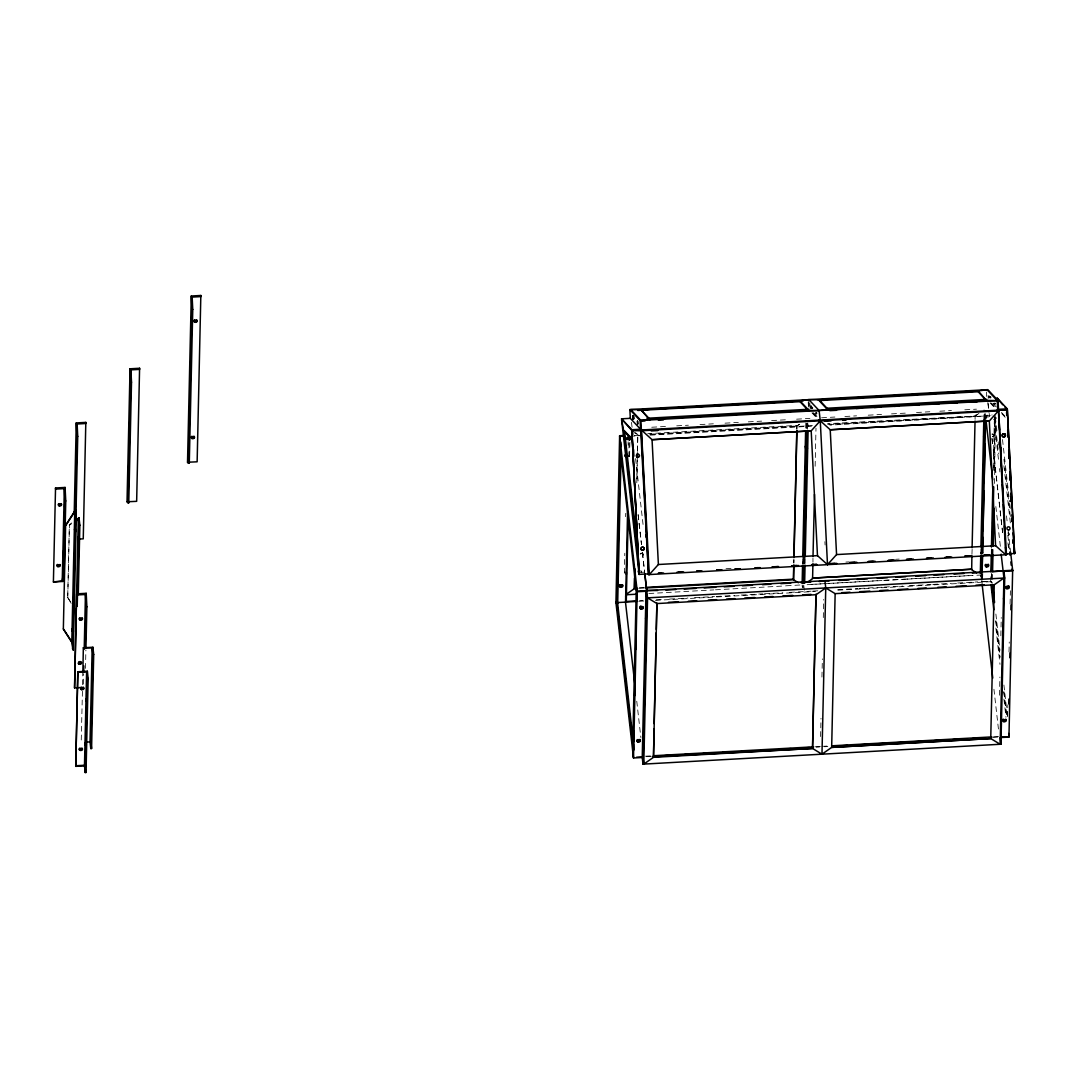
<?xml version="1.0" encoding="UTF-8"?>
<svg xmlns="http://www.w3.org/2000/svg" width="1068" height="1068" viewBox="0 0 1068 1068"><rect width="100%" height="100%" fill="white"/><g stroke="black" fill="none" stroke-linecap="round" stroke-linejoin="round"><path stroke-width="0.75" stroke-dasharray="5 3.75" d="M811.146 408.523L810.959 405.853M811.934 408.47L811.894 407.001M995.723 403.33L994.081 404.091L993.934 403.143M71.142 603.313L67.698 597.386L69.34 524.655L71.77 522.96M67.765 597.987L69.42 525.256L71.956 523.494M82.436 691.263L81.208 741.779M82.583 684.655L82.743 674.162M83.424 684.134L83.651 674.175M85.48 668.381L85.894 650.078M624.339 573.209L624.793 553.264M625.621 516.685L625.701 513.361M628.158 445.209L628.117 441.832M628.852 456.744L629.012 441.177M629.573 456.089L629.92 441.231M636.808 478.878L637.262 459.04M637.449 450.776L637.823 434.235L635.14 432.607M636.808 482.789L637.329 459.64M637.516 451.377L637.823 434.235M793.804 562.622L793.871 559.312M796.835 428.695L796.915 425.384L647.769 433.688M793.871 563.223L793.938 559.912M796.902 429.296L796.915 425.384M802.602 563.504L802.709 558.551M805.673 428.041L805.793 423.088M803.323 563.25L803.43 558.257M806.38 428.588L806.487 423.609M803.51 563.557L803.617 558.591M804.191 563.423L804.311 558.471M807.261 427.961L807.381 423.008M804.297 563.851L804.444 557.202M807.341 429.202L807.088 422.968M805.098 563.463L805.205 558.511M812.962 562.155L812.962 558.244M815.138 466.262L815.992 428.228M820.598 736.546L821.012 718.364M821.946 677.072L822.36 658.903M823.295 617.598L823.708 599.428M971.947 554.359L972.16 548.338M975.084 419.377L975.097 415.465L977.514 413.77M980.784 553.584L980.891 548.632M983.815 419.777L984.042 409.872M981.505 553.331L981.612 548.338M984.549 418.669L984.669 413.69M981.238 573.463L981.051 581.713L990.663 581.793L991.545 582.727M981.679 553.638L981.799 548.672M984.723 419.831L984.496 413.863M982.293 553.277L982.413 548.298M985.35 418.629L985.457 413.65M982.013 573.876L981.826 582.193L982.093 574.023M982.467 553.932L982.587 548.939M985.524 419.283L985.604 415.959L829.863 425.144M982.587 552.543L982.653 549.232M982.667 576.56L982.747 573.236M983.201 553.277L983.308 548.298M986.258 418.629L986.325 415.305L992.159 414.985M990.663 581.793L990.85 573.529M991.291 553.705L991.411 548.752M993.24 467.811L994.335 419.898M991.558 573.356L991.371 581.659L992.332 582.687M991.905 554.452L992.132 548.418M993.908 470.28L995.149 415.425M991.611 579.417L991.731 574.464M992.185 554.626L992.332 548.004M994.094 470.294L995.029 428.962L994.415 416.6M992.412 579.377L992.519 574.41M992.973 554.572L993.12 547.964M994.588 483.484L995.296 418.429M999.488 695.228L999.902 677.059M1000.836 635.767L1001.25 617.584M1007.551 716.414L1007.818 704.84M1009.02 651.934L1009.247 642.015M1010.101 603.981L1010.408 590.751M812.721 408.617L812.708 407.282M810.906 405.787L811.012 408.63M624.767 571.967L624.7 572.822M981.118 554.118C979.917 552.503 982.84 550.781 982.64 552.837M816.726 412.528L816.7 413.97L816.726 412.595M816.7 413.97C816.993 411.193 815.925 416.066 815.939 412.649M804.685 563.21C805.352 561.381 802.095 561.434 802.882 563.223M804.524 561.942L804.484 563.383M995.67 404.011L995.536 403.13M796.982 425.985L799.518 424.223L796.982 425.985L649.491 434.195M650.011 435.157L811.533 426.172M978.969 413.409L975.164 416.066L827.673 424.276M977.701 414.291L975.164 416.066L827.607 423.676M994.081 404.091L994.134 403.117M651.734 427.24L666.726 426.412M676.712 425.852L688.366 425.197M700.021 424.557L713.344 423.809M725.012 423.168L738.322 422.421M748.321 421.86L761.644 421.126M771.63 420.565L786.622 419.737M796.608 419.177L809.931 418.429M821.586 417.788L834.909 417.041M844.908 416.493L856.563 415.839M868.217 415.185L881.541 414.451M891.526 413.89L906.518 413.062M916.504 412.502L929.827 411.754M939.827 411.207L951.481 410.553M964.805 409.818L976.459 409.164M634.232 435.517L639.238 435.237M650.893 434.596L812.414 425.598M829.075 424.677L990.37 415.692M630.027 436.265L640.026 435.717M988.581 416.921L985.657 417.081L985.604 415.959L985.978 419.257M995.83 428.922L995.029 428.962L998.58 460.321M641.201 572.328L644.111 572.168M726.026 568.737L731.019 568.456M845.896 562.062L849.234 561.888M895.878 559.285L899.203 559.098M639.305 587.734L644.284 587.453M639.372 588.334L644.351 588.054M811.159 584.396L877.762 580.685M884.424 580.311L901.072 579.39M902.74 579.297L972.681 575.398M648.85 593.514L713.825 589.896M715.48 589.803L785.461 585.905M786.181 585.785L802.829 584.85L803.163 587.76M882.008 580.538L803.71 584.89L804.311 590.217M883.663 580.445L905.33 579.243M906.986 579.15L980.29 575.065L980.744 579.056M639.599 600.723L642.936 600.536M656.259 599.802L662.934 599.428M669.596 599.055L687.912 598.04M694.574 597.666L714.572 596.558M716.241 596.465L734.557 595.437M741.232 595.063L762.886 593.861M764.555 593.768L782.871 592.753M789.532 592.38L811.119 591.178M812.788 591.085L817.781 590.804M837.779 589.696L857.764 588.575M859.433 588.481L882.755 587.186M884.424 587.093L902.74 586.078M909.415 585.705L931.069 584.503M932.738 584.41L951.054 583.382M957.729 583.021L977.714 581.9M982.56 581.539L991.371 581.659L835.283 590.35M638.798 601.284L643.79 601.017M655.445 600.363L815.311 591.458M645.446 756.184L652.107 755.824M815.378 746.732L820.371 746.452M821.96 746.358L828.621 745.998M993.547 736.813L998.553 736.533M646.3 756.665L651.306 756.384M816.152 747.2L819.49 747.026M824.483 746.746L827.82 746.559M992.666 737.374L999.328 737.013M634.205 432.607L637.89 434.85M992.813 403.25L996.23 406.895M1001.437 412.408L1004.841 416.026M1001.771 413.663L1005.175 417.281M990.917 402.876L995.483 407.722M990.143 402.943L995.776 408.937M813.549 412.769L816.94 416.373M812.735 412.795L817.3 417.641M811.96 412.862L816.473 417.655M982.693 552.023L982.827 552.757M981.105 552.103L981.318 554.038M802.922 562.022L803.109 563.557M67.698 597.386L71.049 602.659M815.899 414.01L815.725 412.675M812.615 408.577L812.494 407.202M811.813 408.617L811.693 407.242L811.813 408.577M1002.505 439.535L1009.554 501.88M1009.741 503.522L1010.675 511.719M1003.947 459.267L1010.635 518.941M1003.893 465.741L1010.608 525.176M995.336 417.067L997.192 433.541M998.126 441.778L998.5 445.076M1006.51 515.884L1007.431 524.121M1008.179 530.716L1010.608 552.129M994.588 418.242L998.62 453.673M1007.858 535.509L1009.727 552.036M999.514 468.572L999.888 471.882M1007.912 542.851L1008.846 551.101M988.047 403.49L988.981 411.741M989.168 413.396L989.542 416.694M991.972 438.16L992.532 443.113M993.28 449.708L1002.612 532.264M987.873 402.543L988.995 412.422M991.972 438.774L992.532 443.714M993.267 450.296L1002.585 532.652M995.843 506.539L1000.502 547.71M995.883 614.047L999.982 650.359M1003.907 685.015L1007.458 716.388M995.83 620.695L999.942 657.007M1003.853 691.663L1006.657 716.428M995.843 621.189L999.942 657.421M1003.853 692.011L1006.643 716.708M995.883 628.037L999.995 664.376M1003.92 699.059L1005.976 717.229M982.253 578.883L981.799 574.891L981.011 574.931L981.505 579.283M993.934 689.247L998.593 730.419M807.902 423.689L808.209 426.346M806.313 423.782L806.62 426.439M802.108 584.984L802.415 587.64M631.508 422.381L632.069 427.32M635.607 458.613L643.43 527.779M638.183 514.856L641.534 544.493M642.469 552.73L644.698 572.488M638.077 514.549L641.441 544.279M642.375 552.543L644.618 572.355M636.755 701.222L640.867 737.547M990.009 396.348L990.103 397.883M629.132 456.517L628.999 455.515L628.932 456.396M982.066 553.171L981.919 552.103L982.093 553.598M990.837 396.642L990.904 397.843M990.717 398.004L990.637 396.442M803.897 563.263L803.71 561.982L803.91 563.517M981.879 553.665L981.892 552.063L981.906 554.078M989.889 397.656L989.849 396.482M989.101 397.696L989.101 395.841L989.315 397.937M988.114 395.494L988.26 398.404M986.391 392.063L986.618 396.428M824.896 541.676L825.07 544.974M809.878 403.344L810.171 409.178M808.917 401.208L809.237 407.575M808.209 401.982L808.503 407.816M811.907 407.335L811.934 408.43M803.697 563.423L803.697 562.048L803.683 563.183M995.937 417.935A1.575 1.188 1.3 0 1 993.454 419.23M1007.925 533.279A1.575 1.188 1.3 0 1 1008.072 535.575M995.95 417.414A1.575 1.188 1.3 0 1 994.602 419.003M1007.938 532.758A1.575 1.188 1.3 0 1 1008.085 535.055M640.48 554.025A1.575 1.188 1.3 0 1 642.696 553.905A1.575 1.188 1.3 0 1 642.883 555.587A1.575 1.188 1.3 0 1 640.666 555.72M640.146 554.065A1.575 1.188 1.3 0 1 642.242 553.171A1.575 1.188 1.3 0 1 643.056 554.906A1.575 1.188 1.3 0 1 640.68 555.186M992.025 433.915A1.575 1.188 1.3 0 1 994.134 435.117A1.575 1.188 1.3 0 1 991.892 436.118M992.012 434.436A1.575 1.188 1.3 0 1 994.121 435.624A1.575 1.188 1.3 0 1 991.878 436.625M640.8 570.619A1.575 1.188 1.3 0 1 640.68 572.515M640.787 571.14A1.575 1.188 1.3 0 1 640.974 572.822M811.667 406.094L811.667 406.761L811.667 406.094M994.935 403.37L994.895 404.038L994.935 403.37M994.869 404.051L994.735 403.17L994.869 404.051"/><path stroke-width="1.5" d="M78.405 539.073L78.191 536.63L78.405 539.073L83.251 538.846L85.814 422.394L76.269 422.928L74.186 514.349M984.496 436.385L984.643 436.238M1004.08 515.283L1004.24 515.15M53.4 581.98L55.536 487.969L65.081 487.449L65.762 500.932L64.107 573.649L62.945 581.446L53.4 581.98L62.251 580.845L63.306 573.703L64.961 500.972L64.334 488.61L55.589 489.104L55.536 487.969M62.251 580.845L64.334 488.61M62.945 581.446L63.052 576.506M63.546 555.066L63.653 550.113M64.627 507.233L64.707 503.936M64.774 500.638L65.081 487.449M71.783 642.269L63.346 628.959L65.615 525.469L75.494 509.89L76.322 517.152L73.305 650.132L71.783 642.269L74.747 511.799L65.615 525.469M75.134 511.318L75.468 496.5M76.148 466.836L76.549 448.72M76.963 430.591L77.123 423.996L85.867 423.515L85.814 422.394M75.227 512.28L76.949 436.411L76.269 422.928M72.531 648.93L75.494 518.447L74.747 511.799M75.307 518.207L75.494 509.89M75.828 520.476L77.737 436.371L77.123 423.996M83.344 687.458L74.52 687.859L78.298 519.061L75.761 520.837M74.6 687.939L76.656 593.848L86.201 593.314L86.882 606.811L85.934 648.409M77.43 588.815L77.497 585.504M78.511 540.982L78.578 537.685M78.925 522.839L79.032 517.887L75.401 520.423M77.216 606.41L79.045 525.71L78.298 519.061M78.284 594.422L79.86 525.149L79.032 517.887M75.735 766.357L77.79 671.745L87.336 671.211L88.163 678.474L86.027 772.471L85.226 772.524L84.479 765.863L86.615 671.865L77.857 672.346L75.735 766.357L84.479 765.863M82.85 673.12L83.344 647.769L92.889 647.248L93.704 654.497L91.581 748.508L90.78 748.548L90.032 741.9L92.168 647.889L83.344 647.769M83.691 672.506L83.838 665.871M84.212 649.264L85.453 594.489L76.709 594.969M85.974 603.206L86.201 593.314M85.133 648.45L86.081 606.851L85.453 594.489M85.987 730.579L86.067 727.281M87.042 684.401L87.336 671.211M85.226 772.524L87.362 678.514L86.615 671.865M91.314 716.508L91.394 713.21M92.369 670.33L92.475 665.377M92.742 653.843L92.889 647.248M90.78 748.548L92.916 654.537L92.168 647.889M130.897 369.875L131.511 382.237L128.774 502.761L127.986 502.801L127.025 501.773L130.042 368.794L139.588 368.26L139.641 369.381L130.897 369.875L130.63 381.423M128.494 475.434L128.868 458.933M129.548 429.243L129.962 411.1M127.986 502.801L130.723 382.277L130.042 368.794M127.025 501.773L136.651 501.333L139.588 368.26M188.475 463.272L187.514 462.244L191.292 296.01L200.837 295.476L200.891 296.61L192.147 297.091L188.475 463.272L189.276 463.232L192.761 309.453L192.147 297.091M200.837 295.476L197.139 461.803L187.514 462.244M624.006 435.477L619.627 435.717L615.929 602.566L616.89 603.58L632.857 744.65M633.364 742.193L617.678 603.54L616.797 602.606L616.944 595.997M617.704 562.956L617.998 549.74M618.786 515.043L619.093 501.84M619.841 468.799L620.134 455.582M621.055 454.728L617.678 603.54L616.89 603.58L620.375 449.815L619.694 436.331L624.473 436.064M616.797 602.606L625.554 602.112L627.57 512.907M629.226 440.23L629.292 436.919L629.666 440.23M628.184 517.219L626.275 601.471L625.474 602.032L634.886 684.695M641.387 430.778L640.92 420.458L630.654 409.538L640.88 409.738L799.972 400.874L808.836 399.619L819.103 410.539L820.264 420.792L811.199 430.871L652.054 439.669L658.382 564.505L649.317 574.571L648.636 573.85L639.091 574.384L631.856 430.524L1007.311 409.671L1007.177 415.545M634.566 578.095L634.405 588.615L626.796 593.928M637.302 457.384L637.369 454.087M634.859 568.777L634.405 588.615L637.716 588.428M637.369 457.998L637.476 453.032M633.431 757.372L632.75 743.889L636.234 590.123L620.375 449.815L621.175 449.775M633.578 742.193L633.845 730.619M634.632 695.895L634.939 682.666M635.687 649.598L635.981 636.368M636.768 601.644L637.035 590.07L636.234 590.123L637.196 591.138L633.498 757.986L642.242 757.492L646.02 591.258L637.276 591.752L619.627 435.717M1010.608 552.129L1012.718 570.846L1003.973 571.327L1004.721 577.988L1000.943 744.222L643.003 764.141L646.767 597.906L646.02 591.258M1001.157 554.172L1003.92 578.028L1000.155 744.262L990.744 738.562L831.665 747.413L821.973 754.182L812.574 748.481L653.482 757.332L643.79 764.101L647.568 597.866L644.885 574.143M656.299 629.426L656.9 602.966L653.482 757.332L654.057 728.63M654.163 723.663L656.233 632.723M798.423 582.741L793.497 579.75L793.724 565.92M793.911 557.656L796.808 430.351M793.831 564.879L793.497 579.75L646.006 587.961M794.018 556.615L796.875 430.951M802.148 583.328L802.562 565.159M802.749 556.895L805.606 431.352M803.056 583.382L803.47 565.199M803.657 556.949L806.5 431.392M803.737 583.248L803.857 578.282M804.751 538.646L804.898 532.038M805.806 492.388L805.993 484.124M806.887 444.475L807.048 437.867M803.87 582.14L804.257 565.519M804.444 557.202L807.315 430.858M804.645 583.288L805.058 565.119M805.245 556.855L808.089 431.312M812.922 563.811L812.588 578.696L807.515 582.234M813.002 556.602L814.497 494.364M812.508 747.88L815.992 594.115L812.574 748.481L653.416 756.731M821.973 754.182L825.751 587.947L824.923 580.685L819.116 581.539M971.907 556.001L971.68 569.831L976.593 572.822M972.094 547.737L975.044 421.032M980.331 573.409L980.744 555.24M980.931 546.976L983.815 419.777M982.026 530.048L982.106 526.724M983.081 483.51L983.201 478.517M984.175 435.303L984.255 431.979M981.238 573.463L981.639 555.28M981.839 547.03L984.723 419.831M982.053 572.221L982.426 555.6M982.627 547.283L982.854 537.311M983.001 530.663L983.908 490.759M984.095 482.456L984.963 444.221M985.15 435.904L985.484 420.939M982.133 572.368L982.507 555.841M982.693 547.59L985.577 420.378M990.89 571.874L991.264 555.36M991.451 547.096L992.799 487.622M991.638 570.018L991.758 565.039M992.693 523.48L992.813 518.487M991.798 571.153L992.185 554.626M992.372 546.349L993.721 486.834M992.599 571.113L992.973 554.572M993.16 546.309L994.028 508.275M997.752 410.94L997.272 400.607L987.019 389.7L978.154 390.955L819.063 399.819L808.836 399.619M1003.853 576.319L1003.973 571.327M1008.739 704.012L1008.846 699.059M1009.794 657.755L1009.901 652.802M1010.875 609.841L1010.982 604.889M1000.943 744.222L1000.195 737.574L1008.953 737.08L1012.651 570.245L1011.69 569.217M984.496 436.198L984.669 436.425M75.494 518.447L76.322 517.152M817.42 555.587L827.5 564.652L836.564 554.586L995.656 545.721L1005.682 554.733L998.433 410.873L996.911 410.139M997.005 410.993L997.752 410.152M827.5 564.652L820.264 420.792L830.29 429.803L989.369 420.952L998.433 410.873M79.045 525.71L79.86 525.149M1003.106 570.766L992.305 571.887M647.568 597.866L656.967 603.567L816.059 594.716L825.751 587.947L835.149 593.648L994.241 584.797L1003.92 578.028M640.92 420.458L649.785 419.203L808.876 410.339L819.103 410.539L827.967 409.284L987.046 400.42L997.272 400.607M649.317 574.571L641.401 429.99L642.135 429.883M820.317 419.964L818.729 420.058M192.761 309.453L191.973 309.506L191.292 296.01M130.723 382.277L131.511 382.237M76.949 436.411L77.737 436.371M630.307 418.336L621.549 418.816L631.815 429.723L640.56 429.243L630.307 418.336L629.866 409.591L987.82 389.66L998.073 400.567L998.513 409.311L1007.257 408.83L1014.6 553.531L1005.001 554.012L1005.682 554.733M641.548 409.792L649.878 409.324M656.54 408.964L669.863 408.216M676.538 407.842L688.192 407.202M696.523 406.734L708.191 406.08M714.852 405.72L726.507 405.066M734.837 404.598L746.505 403.958M753.167 403.584L764.821 402.93M773.152 402.462L784.82 401.822M791.481 401.448L803.149 400.794M818.061 399.966L823.054 399.686M829.729 399.312L841.384 398.671M849.714 398.204L859.713 397.643M868.044 397.189L879.698 396.535M888.029 396.068L898.028 395.52M908.027 394.96L918.013 394.399M926.343 393.945L936.342 393.384M946.341 392.824L956.341 392.276M964.658 391.809L976.326 391.155M808.917 411.14L800.012 401.675L637.796 410.459M978.195 391.756L978.154 390.955L987.086 401.221L978.195 391.756L819.103 400.607L819.063 399.819L827.967 409.284M646.981 418.269L808.583 409.271M826.832 408.256L986.765 399.352M629.866 409.591L640.119 420.498L998.073 400.567M836.284 409.605L842.919 409.244M856.176 408.497L861.142 408.23M874.398 407.482L881.033 407.122M894.29 406.374L899.256 406.107M914.181 405.266L919.147 404.999M932.404 404.251L939.039 403.891M952.296 403.143L957.262 402.863M970.518 402.129L977.153 401.755M641.694 421.139L645.032 420.952M658.355 420.218L663.348 419.938M829.876 410.659L836.538 410.299M621.549 418.816L631.909 430.578L641.281 430.764L648.53 574.611L1006.47 554.692L998.607 410.165L1007.364 409.685L1014.6 553.531L1013.986 548.592M641.281 430.764L999.234 410.833M651.186 430.938L657.848 430.578M824.362 421.299L831.038 420.925M842.692 420.285L846.03 420.098M836.564 554.586L830.223 429.75L989.369 420.952M641.401 429.99L652.107 439.722L811.199 430.871L817.474 555.64L658.382 564.505M64.961 500.972L65.762 500.932M63.306 573.703L64.107 573.649M658.342 573.209L661.679 573.022M678.34 572.088L681.664 571.914M696.67 571.073L699.994 570.886M716.655 569.965L719.992 569.778M734.984 568.937L738.308 568.75M754.969 567.829L758.307 567.642M773.299 566.801L778.292 566.534M791.628 565.786L796.621 565.506M811.613 564.678L816.606 564.398M829.863 563.664L834.856 563.383M849.861 562.542L854.854 562.262M868.177 561.528L873.183 561.247M888.175 560.406L893.168 560.139M906.492 559.392L911.498 559.111M926.49 558.284L931.483 558.003M946.475 557.162L949.812 556.975M964.805 556.148L969.797 555.867M984.789 555.04L988.127 554.853M658.636 573.289L663.629 573.009M676.952 572.274L683.613 571.901M696.937 571.153L701.93 570.886M716.908 570.045L721.915 569.765M735.225 569.03L740.231 568.75M755.21 567.909L760.216 567.629M771.87 566.988L778.532 566.614M791.842 565.88L798.504 565.506M811.827 564.758L816.833 564.478M830.143 563.744L836.805 563.37M850.128 562.622L856.79 562.262M868.444 561.608L875.106 561.234M888.429 560.5L895.091 560.126M906.745 559.472L913.407 559.111M926.73 558.364L933.392 557.99M945.046 557.349L951.708 556.975M965.031 556.228L971.693 555.867M983.348 555.213L990.009 554.839M86.081 606.851L86.882 606.811M645.94 587.36L793.431 579.15M637.196 591.138L1012.651 570.245M657.528 590.524L646.661 590.524L644.805 574.01M665.858 590.07L675.857 589.509M684.174 589.042L695.842 588.401M704.172 587.934L715.827 587.28M724.157 586.826L734.157 586.265M742.487 585.798L752.486 585.237M762.485 584.69L770.802 584.223M780.801 583.662L790.801 583.115M800.8 582.554L810.786 581.993M829.035 580.979L824.923 580.685M839.034 580.418L849.033 579.871M857.364 579.403L867.363 578.843M877.349 578.295L887.348 577.735M895.678 577.267L905.677 576.72M915.663 576.159L925.662 575.599M933.993 575.145L943.992 574.584M953.991 574.023L963.977 573.463M972.307 573.009L982.306 572.448M627.196 594.716L637.182 594.168M646.767 597.906L1004.721 577.988M636.274 600.91L626.275 601.471L625.674 596.144M635.46 601.471L625.554 602.112M668.501 602.325L678.447 601.778M688.393 601.217L696.67 600.763M708.271 600.109L716.561 599.655M726.507 599.095L734.784 598.627M744.73 598.08L754.675 597.519M764.621 596.972L772.898 596.505M782.844 595.957L792.79 595.397M802.735 594.849L811.026 594.382M841.717 592.687L849.995 592.219M859.94 591.672L869.886 591.111M879.832 590.564L888.109 590.097M898.055 589.549L908 588.989M917.946 588.441L926.223 587.974M937.824 587.333L946.115 586.866M956.06 586.319L965.993 585.758M975.938 585.211L984.229 584.743M92.916 654.537L93.704 654.497M87.362 678.514L88.163 678.474M85.654 742.14L90.032 741.9M75.654 765.743L85.2 765.222M632.75 743.889L633.551 743.849L633.858 750.03M653.776 755.73L813.709 746.826M831.959 745.811L991.892 736.907M636.608 757.199L642.976 756.852M652.962 756.291L656.299 756.104M664.616 755.637L676.284 754.996M684.601 754.529L694.6 753.968M702.918 753.514L714.572 752.86M722.903 752.393L732.902 751.845M741.219 751.378L752.873 750.724M761.204 750.27L771.203 749.709M779.52 749.242L791.174 748.601M799.505 748.134L809.491 747.573M837.806 745.998L847.792 745.437M857.791 744.89L867.777 744.329M876.107 743.862L887.762 743.221M896.092 742.754L906.078 742.193M914.408 741.739L926.063 741.085M934.393 740.618L944.379 740.071M952.709 739.603L964.364 738.949M972.694 738.495L982.68 737.935M1000.93 736.92L1008.953 737.08M1007.257 408.83L997.005 397.91L1002.745 404.772M1005.028 407.202L1007.364 409.685M1006.47 554.692L1005.522 547.403M995.59 545.668L989.315 420.885M820.224 401.795L828.007 410.072M808.876 410.339L799.972 400.874L800.012 401.675M631.308 438.094L624.513 430.858L636.742 539.14M631.909 430.578L639.145 574.437L621.589 419.617L623.712 430.898L631.655 439.335M648.53 574.611L640.653 430.097M188.395 462.284L189.276 463.232M127.893 501.826L128.774 502.761M74.52 608.626L76.202 611.296M72.477 642.883L63.346 628.959M626.369 571.941L626.395 574.451M1013.065 540.355L1013.425 543.639M1009.727 552.036L1010.101 555.333M1010.835 561.942L1011.209 565.239M986.031 420.378L992.759 479.839M994.241 584.797L990.744 738.562L831.665 747.413L835.149 593.648M992.519 584.329L994.575 602.486M991.731 584.383L993.774 602.539M991.037 585.09L993.827 609.868M982.093 583.929L992.746 678.073M637.489 545.708L637.863 548.992M623.712 430.898L637.262 550.674M643.136 758.293L643.79 764.101M642.242 757.492L643.003 764.141M615.862 601.952L633.498 757.986M90.913 742.701L91.581 748.508M72.651 644.338L73.305 650.132M85.694 769.574L86.027 772.471M1012.958 532.945L1013.692 542.437M1014.053 547.19L1014.547 553.531M79.152 537.858L79.139 539.714L78.939 537.631M1007.698 430.11L1008.032 436.759M1008.699 450.042L1009.113 458.346M1009.781 471.642L1010.208 479.946M1010.875 493.229L1011.289 501.533M1011.957 514.829L1012.29 521.464M1006.577 412.114L1006.75 415.439M1007.671 433.701L1007.832 437.012M1008.753 455.288L1008.926 458.599M1009.754 475.207L1010.008 480.186M1010.849 496.794L1011.089 501.773M1011.93 518.38L1012.09 521.705M1013.011 539.967L1013.185 543.292M999.114 420.084L999.608 430.017M1000.195 441.591L1000.689 451.51M1001.277 463.085L1001.771 473.004M1002.358 484.578L1002.852 494.497M1003.359 504.416L1003.933 515.991M1004.441 525.91L1005.015 537.484M1008.726 733.476L1008.873 736.479M640.119 420.498L640.56 429.243M632.643 431.258L632.803 434.583M633.551 449.535L633.885 456.169M631.815 429.723L639.105 574.424M620.788 442.045L621.015 446.678M1003.853 599.241C1003.867 603.994 1003.626 594.542 1003.64 599.335M646.38 536.216C646.34 540.595 646.193 531.557 646.153 535.976M86.294 744.036C86.254 748.441 86.134 739.416 86.067 743.795M74.84 530.369C74.787 534.627 74.667 525.75 74.613 530.008M83.317 687.311A1.575 1.015 -6.5 0 1 83.17 688.833A1.575 1.015 -6.5 0 1 80.888 688.753A1.575 1.015 -6.5 0 1 81.422 687.258M82.022 748.134A1.575 1.015 -6.5 0 1 81.809 749.589A1.575 1.015 -6.5 0 1 79.593 749.589A1.575 1.015 -6.5 0 1 79.82 748.134M627.503 439.575A1.575 1.188 1.3 0 1 627.397 437.88A1.575 1.188 1.3 0 1 629.613 437.827A1.575 1.188 1.3 0 1 629.719 439.509M82.223 617.931A1.575 1.015 -6.5 0 1 81.742 619.306A1.575 1.015 -6.5 0 1 79.646 619.24A1.575 1.015 -6.5 0 1 79.766 617.851M78.551 662.173A1.575 1.015 -6.5 0 1 80.941 661.84A1.575 1.015 -6.5 0 1 80.781 663.415A1.575 1.015 -6.5 0 1 78.458 663.201M61.13 503.602A1.575 1.015 -6.5 0 1 60.943 505.044A1.575 1.015 -6.5 0 1 58.727 505.071A1.575 1.015 -6.5 0 1 58.927 503.615M59.915 564.505A1.575 1.015 -6.5 0 1 59.434 565.88A1.575 1.015 -6.5 0 1 57.338 565.813A1.575 1.015 -6.5 0 1 57.458 564.425M987.78 564.371A1.575 1.015 -6.5 0 1 988.14 565.906A1.575 1.015 -6.5 0 1 985.737 566A1.575 1.015 -6.5 0 1 986.285 564.438M988.447 564.398A1.575 1.015 -6.5 0 1 986.805 565.72A1.575 1.015 -6.5 0 1 985.43 564.465M1009.02 586.786A1.575 1.015 -6.5 0 1 1007.311 588.161A1.575 1.015 -6.5 0 1 1006.123 586.746M1006.67 586.319A1.575 1.015 -6.5 0 1 1008.833 586.506M1005.575 719.311A1.575 1.015 -6.5 0 1 1005.495 720.833A1.575 1.015 -6.5 0 1 1003.199 720.78A1.575 1.015 -6.5 0 1 1003.72 719.271M639.318 739.537A1.575 1.015 -6.5 0 1 639.545 741.232A1.575 1.015 -6.5 0 1 637.062 740.832M637.049 740.364A1.575 1.015 -6.5 0 1 638.117 739.537M643.11 607.131A1.575 1.015 -6.5 0 1 641.601 608.52A1.575 1.015 -6.5 0 1 640.092 607.332A1.575 1.015 -6.5 0 1 642.402 606.571M621.883 584.743A1.575 1.015 -6.5 0 1 622.15 586.345A1.575 1.015 -6.5 0 1 619.694 586.252A1.575 1.015 -6.5 0 1 620.735 584.703M622.537 584.743A1.575 1.015 -6.5 0 1 620.735 586.092A1.575 1.015 -6.5 0 1 619.68 584.61M1008.779 586.959A1.575 1.015 -6.5 0 1 1005.909 586.879M1008.552 585.745A1.575 1.015 -6.5 0 1 1008.806 585.945M1005.976 719.431A1.575 1.015 -6.5 0 1 1004.187 720.54A1.575 1.015 -6.5 0 1 1002.905 719.338M643.029 607.078A1.575 1.015 -6.5 0 1 640.012 607.238M640.186 606.464A1.575 1.015 -6.5 0 1 640.76 606.05M640.026 739.537A1.575 1.015 -6.5 0 1 638.891 740.845A1.575 1.015 -6.5 0 1 636.995 740.231M639.118 572.595A1.575 1.188 1.3 0 1 639.251 570.392M626.382 456.583A1.575 1.188 1.3 0 1 626.529 454.22M625.354 456.597A1.575 1.188 1.3 0 1 626.515 454.741M196.619 319.893A1.575 1.015 -6.5 0 1 196.485 321.415A1.575 1.015 -6.5 0 1 194.202 321.334A1.575 1.015 -6.5 0 1 194.736 319.839M193.869 436.198A1.575 1.015 -6.5 0 1 193.962 437.693A1.575 1.015 -6.5 0 1 191.653 437.773A1.575 1.015 -6.5 0 1 191.96 436.265M72.33 628.745L72.544 631.495L72.33 628.745M73.131 628.692L73.345 631.455L73.131 628.692M76.763 597.76L76.976 600.51L76.763 597.76M85.253 742.767L85.467 745.517L85.253 742.767M86.254 698.632L86.468 701.382L86.254 698.632M87.042 698.579L87.256 701.342L87.042 698.579M90.807 718.791L91.02 721.554L90.807 718.791M91.594 718.751L91.808 721.501L91.594 718.751M91.808 674.656L92.022 677.419L91.808 674.656M92.596 674.616L92.809 677.366L92.596 674.616M632.697 416.066L632.91 418.816L632.697 416.066M633.484 416.013L633.711 418.776L633.484 416.013M637.503 421.179L637.716 423.943L637.503 421.179M642.722 467.37L642.936 470.12L642.722 467.37M805.512 446.037L805.726 448.787L805.512 446.037M983.695 436.118L983.908 438.868L983.695 436.118M1000.676 447.439L1000.89 450.189L1000.676 447.439M75.401 528.914L75.601 531.704L75.401 528.914M807.114 445.85L807.341 448.707L807.114 445.85M643.029 734.29L643.243 737.147L643.029 734.29M645.659 617.918L645.886 620.788L645.659 617.918M971.6 569.231L812.521 578.095L971.6 569.231M649.785 419.203L640.88 409.738L649.825 419.991L649.785 419.203M1008.833 529.875A1.575 1.562 -43.2 0 0 1009.647 527.285A1.575 1.562 -43.2 0 0 1007.004 527.899A1.575 1.562 -43.2 0 0 1008.833 529.875M1004.721 434.049A1.575 1.562 -43.2 0 0 1002.305 434.93A1.575 1.562 -43.2 0 1 1004.654 433.982A1.575 1.562 -43.2 0 1 1004.654 436.545A1.575 1.562 -43.2 0 1 1002.238 435.691A1.575 1.562 -43.2 0 0 1004.681 436.625A1.575 1.562 -43.2 0 0 1004.721 434.049M1003.813 436.945A1.575 1.562 -43.2 0 0 1005.255 434.636A1.575 1.562 -43.2 0 0 1002.532 434.569A1.575 1.562 -43.2 0 0 1003.813 436.945M638.17 457.291A1.575 1.562 -43.2 0 0 639.118 454.741A1.575 1.562 -43.2 0 0 636.448 455.195A1.575 1.562 -43.2 0 0 638.17 457.291M642.722 550.287A1.575 1.562 -43.2 0 0 643.884 547.831A1.575 1.562 -43.2 0 0 641.174 548.058A1.575 1.562 -43.2 0 0 642.656 550.22A1.575 1.562 -43.2 0 0 643.83 547.764A1.575 1.562 -43.2 0 0 641.12 548.004A1.575 1.562 -43.2 0 0 642.722 550.287M81.448 689.634A1.575 1.015 -6.5 0 0 83.825 688.62A1.575 1.015 -6.5 0 0 81.488 687.859A1.575 1.015 -6.5 0 0 81.448 689.634M79.966 750.35A1.575 1.015 -6.5 0 0 82.436 749.469A1.575 1.015 -6.5 0 0 80.234 748.575A1.575 1.015 -6.5 0 0 79.966 750.35M627.517 439.055A1.575 1.188 1.3 0 0 630.107 438.441A1.575 1.188 1.3 0 0 628.091 437.039A1.575 1.188 1.3 0 0 627.517 439.055M80.127 620.054A1.575 1.015 -6.5 0 0 82.49 619.039A1.575 1.015 -6.5 0 0 80.167 618.279A1.575 1.015 -6.5 0 0 80.127 620.054M79.059 664.163A1.575 1.015 -6.5 0 0 81.488 663.215A1.575 1.015 -6.5 0 0 79.232 662.387A1.575 1.015 -6.5 0 0 79.059 664.163M59.1 505.831A1.575 1.015 -6.5 0 0 61.557 504.924A1.575 1.015 -6.5 0 0 59.327 504.056A1.575 1.015 -6.5 0 0 59.1 505.831M57.819 566.627A1.575 1.015 -6.5 0 0 60.182 565.613A1.575 1.015 -6.5 0 0 57.859 564.852A1.575 1.015 -6.5 0 0 57.819 566.627M1006.83 588.682A1.575 1.015 -6.5 0 0 1009.14 587.6A1.575 1.015 -6.5 0 0 1006.737 586.919A1.575 1.015 -6.5 0 0 1006.83 588.682M1003.786 721.661A1.575 1.015 -6.5 0 0 1006.123 720.606A1.575 1.015 -6.5 0 0 1003.76 719.899A1.575 1.015 -6.5 0 0 1003.786 721.661M637.916 742.046A1.575 1.015 -6.5 0 0 640.213 740.952A1.575 1.015 -6.5 0 0 637.81 740.284A1.575 1.015 -6.5 0 0 637.916 742.046M640.893 609.04A1.575 1.015 -6.5 0 0 643.23 607.986A1.575 1.015 -6.5 0 0 640.867 607.278A1.575 1.015 -6.5 0 0 640.893 609.04M986.245 566.841A1.575 1.015 -6.5 0 0 988.608 565.826A1.575 1.015 -6.5 0 0 986.285 565.065A1.575 1.015 -6.5 0 0 986.245 566.841M620.334 587.213A1.575 1.015 -6.5 0 0 622.711 586.185A1.575 1.015 -6.5 0 0 620.375 585.438A1.575 1.015 -6.5 0 0 620.334 587.213M194.763 322.216A1.575 1.015 -6.5 0 0 197.139 321.201A1.575 1.015 -6.5 0 0 194.803 320.44A1.575 1.015 -6.5 0 0 194.763 322.216M191.92 438.494A1.575 1.015 -6.5 0 0 194.469 437.733A1.575 1.015 -6.5 0 0 192.4 436.732A1.575 1.015 -6.5 0 0 191.92 438.494"/></g></svg>
